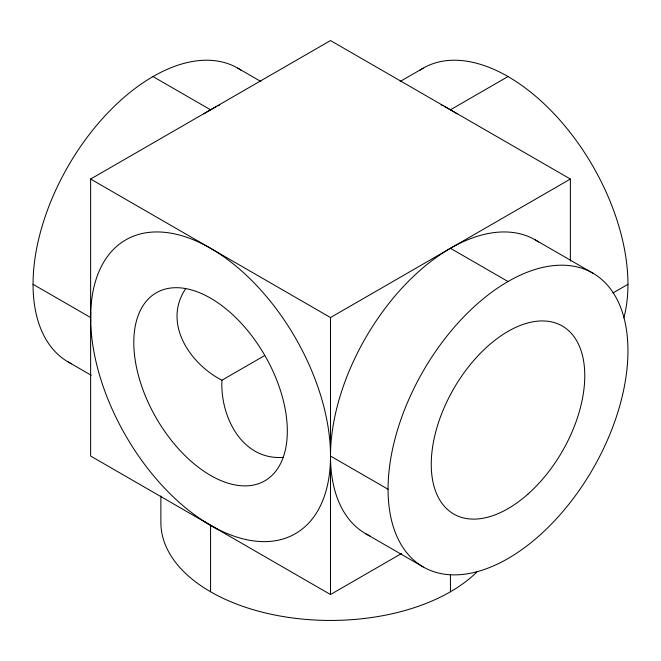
<?xml version="1.0" encoding="UTF-8"?>
<svg xmlns="http://www.w3.org/2000/svg" width="661" height="661" viewBox="0 0 661 661"><rect width="100%" height="100%" fill="white"/><g stroke="black" fill="none" stroke-linecap="round" stroke-linejoin="round"><path stroke-width="0.99" d="M185.683 288.692C162.441 323.097 189.922 363.864 221.939 380.215C220.096 416.133 241.662 460.312 283.082 457.387M401.574 553.497L330.5 594.528L90.623 456.04L90.623 179.048L330.5 40.552L570.377 179.048L570.377 261.12M400.169 81.46L423.197 68.166M450.438 109.8L508.012 76.56M221.939 380.215L264.417 355.701M90.623 179.048L330.5 317.544L570.377 179.048M612.896 292.997L627.95 284.304M237.803 68.166L260.831 81.46M535.253 239.893L592.818 273.133A169.621 97.927 -60 0 1 539.054 535.881A169.621 97.927 -60 0 1 392.155 451.066A169.621 97.927 -60 0 1 592.818 273.133M152.988 76.56L210.562 109.8M450.438 248.296L508.012 281.536M33.05 284.304L90.623 317.544M330.5 456.032L388.073 489.272M68.182 361.955L91.21 375.25M365.632 533.683L423.197 566.923M450.438 574.376L450.438 591.76M330.5 317.544L330.5 594.528M210.562 525.288L210.562 591.76M160.879 495.924L160.879 522.512A169.621 97.927 0 0 0 286.601 617.11A169.621 97.927 0 0 0 477.399 571.484M90.681 321.767A169.621 97.927 -60 0 1 90.689 312.736M203.952 113.824A169.621 97.927 -60 0 1 216.097 106.751M217.94 105.801A169.621 97.927 -60 0 1 219.791 104.884M370.003 535.964A169.621 97.927 -60 0 1 365.203 338.564A169.621 97.927 -60 0 1 538.591 241.984M441.209 104.884A169.621 97.927 60 0 1 443.06 105.801M444.903 106.751A169.621 97.927 60 0 1 457.048 113.824M217.345 528.99A169.621 97.927 0 0 1 204.274 521.455M71.661 363.806A169.621 97.927 -60 0 1 68.182 166.093A169.621 97.927 -60 0 1 241.141 70.256M419.859 70.256A169.621 97.927 60 0 1 565.882 127.16A169.621 97.927 60 0 1 623.86 317.792M91.648 336.209A169.621 97.927 60 0 0 283.577 538.822A169.621 97.927 60 0 0 256.46 285.337A169.621 97.927 60 0 0 91.648 336.209M134.456 354.42A108.561 62.679 60 0 0 257.286 484.092A108.561 62.679 60 0 0 239.935 321.857A108.561 62.679 60 0 0 134.456 354.42M527.875 494.172A108.561 62.679 -60 0 0 562.288 326.013A108.561 62.679 -60 0 0 433.864 439.896A108.561 62.679 -60 0 0 527.875 494.172"/></g></svg>
